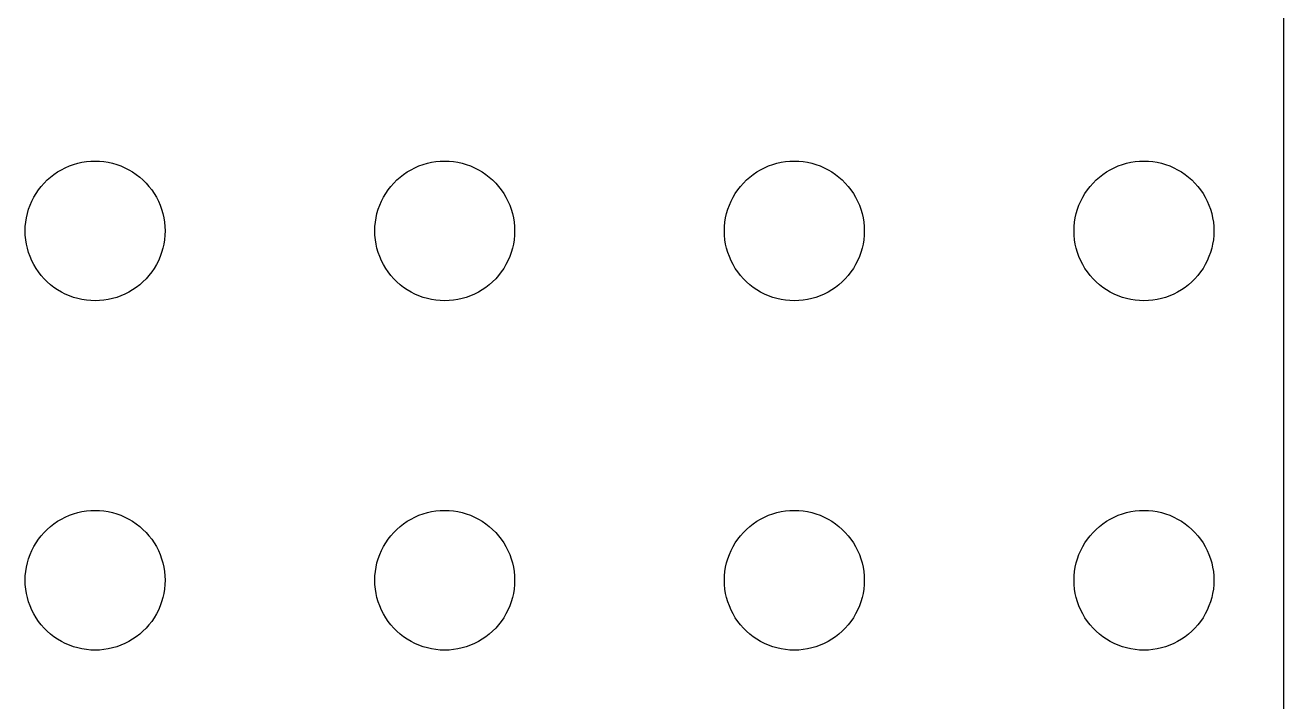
# Model space of a CAD drawing. Header units: metres. Extents: x -111 to 111, y -111 to 111.
# Drawn here: x 57 to 111, y -5.2 to 23.8 of the extents above; entities that cross this region are included whole.
import ezdxf

# ---------------------------------------------------------------- set-up
doc = ezdxf.new("R2010")
doc.units = ezdxf.units.M

msp = doc.modelspace()

# ---------------------------------------------------------------- linework, layer by layer
for p, q in [((111, -106), (111, 106)), ((58.8956, 17.7893), (59.0729, 17.8532)), ((59.0729, 17.8532), (59.2539, 17.9057)), ((59.2539, 17.9057), (59.4379, 17.9469)), ((59.4379, 17.9469), (59.624, 17.9763)), ((59.624, 17.9763), (59.8116, 17.9941)), ((59.8116, 17.9941), (60, 18)), ((60, 18), (60.1884, 17.9941)), ((60.1884, 17.9941), (60.376, 17.9763)), ((60.376, 17.9763), (60.5621, 17.9469)), ((60.5621, 17.9469), (60.7461, 17.9057)), ((60.7461, 17.9057), (60.927, 17.8532)), ((60.927, 17.8532), (61.1044, 17.7893)), ((73.8956, 17.7893), (74.073, 17.8532)), ((74.073, 17.8532), (74.2539, 17.9057)), ((74.2539, 17.9057), (74.4379, 17.9469)), ((74.4379, 17.9469), (74.624, 17.9763)), ((74.624, 17.9763), (74.8116, 17.9941)), ((74.8116, 17.9941), (75, 18)), ((75, 18), (75.1884, 17.9941)), ((75.1884, 17.9941), (75.376, 17.9763)), ((75.376, 17.9763), (75.5621, 17.9469)), ((75.5621, 17.9469), (75.7461, 17.9057)), ((75.7461, 17.9057), (75.927, 17.8532)), ((75.927, 17.8532), (76.1044, 17.7893)), ((88.8956, 17.7893), (89.073, 17.8532)), ((89.073, 17.8532), (89.2539, 17.9057)), ((89.2539, 17.9057), (89.4379, 17.9469)), ((89.4379, 17.9469), (89.624, 17.9763)), ((89.624, 17.9763), (89.8116, 17.9941)), ((89.8116, 17.9941), (90, 18)), ((90, 18), (90.1884, 17.9941)), ((90.1884, 17.9941), (90.376, 17.9763)), ((90.376, 17.9763), (90.5621, 17.9469)), ((90.5621, 17.9469), (90.7461, 17.9057)), ((90.7461, 17.9057), (90.927, 17.8532)), ((90.927, 17.8532), (91.1044, 17.7893)), ((103.896, 17.7893), (104.073, 17.8532)), ((104.073, 17.8532), (104.254, 17.9057)), ((104.254, 17.9057), (104.438, 17.9469)), ((104.438, 17.9469), (104.624, 17.9763)), ((104.624, 17.9763), (104.812, 17.9941)), ((104.812, 17.9941), (105, 18)), ((105, 18), (105.188, 17.9941)), ((105.188, 17.9941), (105.376, 17.9763)), ((105.376, 17.9763), (105.562, 17.9469)), ((105.562, 17.9469), (105.746, 17.9057)), ((105.746, 17.9057), (105.927, 17.8532)), ((105.927, 17.8532), (106.104, 17.7893)), ((57.9464, 17.1869), (58.0877, 17.3115)), ((58.0877, 17.3115), (58.2366, 17.427)), ((58.2366, 17.427), (58.3925, 17.533)), ((58.3925, 17.533), (58.5547, 17.6289)), ((58.5547, 17.6289), (58.7227, 17.7145)), ((58.7227, 17.7145), (58.8956, 17.7893)), ((61.1044, 17.7893), (61.2773, 17.7145)), ((61.2773, 17.7145), (61.4453, 17.6289)), ((61.4453, 17.6289), (61.6075, 17.533)), ((61.6075, 17.533), (61.7634, 17.427)), ((61.7634, 17.427), (61.9123, 17.3115)), ((61.9123, 17.3115), (62.0536, 17.1869)), ((72.9464, 17.1869), (73.0877, 17.3115)), ((73.0877, 17.3115), (73.2366, 17.427)), ((73.2366, 17.427), (73.3925, 17.533)), ((73.3925, 17.533), (73.5547, 17.6289)), ((73.5547, 17.6289), (73.7227, 17.7145)), ((73.7227, 17.7145), (73.8956, 17.7893)), ((76.1044, 17.7893), (76.2773, 17.7145)), ((76.2773, 17.7145), (76.4453, 17.6289)), ((76.4453, 17.6289), (76.6075, 17.533)), ((76.6075, 17.533), (76.7634, 17.427)), ((76.7634, 17.427), (76.9123, 17.3115)), ((76.9123, 17.3115), (77.0536, 17.1869)), ((87.9464, 17.1869), (88.0877, 17.3115)), ((88.0877, 17.3115), (88.2366, 17.427)), ((88.2366, 17.427), (88.3925, 17.533)), ((88.3925, 17.533), (88.5547, 17.6289)), ((88.5547, 17.6289), (88.7227, 17.7145)), ((88.7227, 17.7145), (88.8956, 17.7893)), ((91.1044, 17.7893), (91.2773, 17.7145)), ((91.2773, 17.7145), (91.4453, 17.6289)), ((91.4453, 17.6289), (91.6075, 17.533)), ((91.6075, 17.533), (91.7634, 17.427)), ((91.7634, 17.427), (91.9123, 17.3115)), ((91.9123, 17.3115), (92.0536, 17.1869)), ((102.946, 17.1869), (103.088, 17.3115)), ((103.088, 17.3115), (103.237, 17.427)), ((103.237, 17.427), (103.393, 17.533)), ((103.393, 17.533), (103.555, 17.6289)), ((103.555, 17.6289), (103.723, 17.7145)), ((103.723, 17.7145), (103.896, 17.7893)), ((106.104, 17.7893), (106.277, 17.7145)), ((106.277, 17.7145), (106.445, 17.6289)), ((106.445, 17.6289), (106.607, 17.533)), ((106.607, 17.533), (106.763, 17.427)), ((106.763, 17.427), (106.912, 17.3115)), ((106.912, 17.3115), (107.054, 17.1869)), ((57.467, 16.6075), (57.5729, 16.7634)), ((57.5729, 16.7634), (57.6885, 16.9123)), ((57.6885, 16.9123), (57.8131, 17.0536)), ((57.8131, 17.0536), (57.9464, 17.1869)), ((62.0536, 17.1869), (62.1869, 17.0536)), ((62.1869, 17.0536), (62.3115, 16.9123)), ((62.3115, 16.9123), (62.427, 16.7634)), ((62.427, 16.7634), (62.533, 16.6075)), ((72.467, 16.6075), (72.573, 16.7634)), ((72.573, 16.7634), (72.6885, 16.9123)), ((72.6885, 16.9123), (72.8131, 17.0536)), ((72.8131, 17.0536), (72.9464, 17.1869)), ((77.0536, 17.1869), (77.1869, 17.0536)), ((77.1869, 17.0536), (77.3115, 16.9123)), ((77.3115, 16.9123), (77.427, 16.7634)), ((77.427, 16.7634), (77.533, 16.6075)), ((87.467, 16.6075), (87.573, 16.7634)), ((87.573, 16.7634), (87.6885, 16.9123)), ((87.6885, 16.9123), (87.8131, 17.0536)), ((87.8131, 17.0536), (87.9464, 17.1869)), ((92.0536, 17.1869), (92.1869, 17.0536)), ((92.1869, 17.0536), (92.3115, 16.9123)), ((92.3115, 16.9123), (92.427, 16.7634)), ((92.427, 16.7634), (92.533, 16.6075)), ((102.467, 16.6075), (102.573, 16.7634)), ((102.573, 16.7634), (102.688, 16.9123)), ((102.688, 16.9123), (102.813, 17.0536)), ((102.813, 17.0536), (102.946, 17.1869)), ((107.054, 17.1869), (107.187, 17.0536)), ((107.187, 17.0536), (107.312, 16.9123)), ((107.312, 16.9123), (107.427, 16.7634)), ((107.427, 16.7634), (107.533, 16.6075)), ((57.2107, 16.1044), (57.2855, 16.2773)), ((57.2855, 16.2773), (57.3711, 16.4453)), ((57.3711, 16.4453), (57.467, 16.6075)), ((62.533, 16.6075), (62.6289, 16.4453)), ((62.6289, 16.4453), (62.7145, 16.2773)), ((62.7145, 16.2773), (62.7893, 16.1044)), ((72.2107, 16.1044), (72.2855, 16.2773)), ((72.2855, 16.2773), (72.3711, 16.4453)), ((72.3711, 16.4453), (72.467, 16.6075)), ((77.533, 16.6075), (77.6289, 16.4453)), ((77.6289, 16.4453), (77.7145, 16.2773)), ((77.7145, 16.2773), (77.7893, 16.1044)), ((87.2107, 16.1044), (87.2855, 16.2773)), ((87.2855, 16.2773), (87.3711, 16.4453)), ((87.3711, 16.4453), (87.467, 16.6075)), ((92.533, 16.6075), (92.6289, 16.4453)), ((92.6289, 16.4453), (92.7145, 16.2773)), ((92.7145, 16.2773), (92.7893, 16.1044)), ((102.211, 16.1044), (102.286, 16.2773)), ((102.286, 16.2773), (102.371, 16.4453)), ((102.371, 16.4453), (102.467, 16.6075)), ((107.533, 16.6075), (107.629, 16.4453)), ((107.629, 16.4453), (107.714, 16.2773)), ((107.714, 16.2773), (107.789, 16.1044)), ((57.0531, 15.5621), (57.0942, 15.7461)), ((57.0942, 15.7461), (57.1468, 15.927)), ((57.1468, 15.927), (57.2107, 16.1044)), ((62.7893, 16.1044), (62.8532, 15.927)), ((62.8532, 15.927), (62.9057, 15.7461)), ((62.9057, 15.7461), (62.9469, 15.5621)), ((72.0531, 15.5621), (72.0943, 15.7461)), ((72.0943, 15.7461), (72.1468, 15.927)), ((72.1468, 15.927), (72.2107, 16.1044)), ((77.7893, 16.1044), (77.8532, 15.927)), ((77.8532, 15.927), (77.9057, 15.7461)), ((77.9057, 15.7461), (77.9469, 15.5621)), ((87.0531, 15.5621), (87.0943, 15.7461)), ((87.0943, 15.7461), (87.1468, 15.927)), ((87.1468, 15.927), (87.2107, 16.1044)), ((92.7893, 16.1044), (92.8532, 15.927)), ((92.8532, 15.927), (92.9057, 15.7461)), ((92.9057, 15.7461), (92.9469, 15.5621)), ((102.053, 15.5621), (102.094, 15.7461)), ((102.094, 15.7461), (102.147, 15.927)), ((102.147, 15.927), (102.211, 16.1044)), ((107.789, 16.1044), (107.853, 15.927)), ((107.853, 15.927), (107.906, 15.7461)), ((107.906, 15.7461), (107.947, 15.5621)), ((57, 15), (57.0059, 15.1884)), ((57.0059, 15.1884), (57.0237, 15.376)), ((57.0237, 15.376), (57.0531, 15.5621)), ((62.9469, 15.5621), (62.9763, 15.376)), ((62.9763, 15.376), (62.9941, 15.1884)), ((62.9941, 15.1884), (63, 15)), ((72, 15), (72.0059, 15.1884)), ((72.0059, 15.1884), (72.0237, 15.376)), ((72.0237, 15.376), (72.0531, 15.5621)), ((77.9469, 15.5621), (77.9763, 15.376)), ((77.9763, 15.376), (77.9941, 15.1884)), ((77.9941, 15.1884), (78, 15)), ((87, 15), (87.0059, 15.1884)), ((87.0059, 15.1884), (87.0237, 15.376)), ((87.0237, 15.376), (87.0531, 15.5621)), ((92.9469, 15.5621), (92.9763, 15.376)), ((92.9763, 15.376), (92.9941, 15.1884)), ((92.9941, 15.1884), (93, 15)), ((102, 15), (102.006, 15.1884)), ((102.006, 15.1884), (102.024, 15.376)), ((102.024, 15.376), (102.053, 15.5621)), ((107.947, 15.5621), (107.976, 15.376)), ((107.976, 15.376), (107.994, 15.1884)), ((107.994, 15.1884), (108, 15)), ((57.0059, 14.8116), (57, 15)), ((57.0237, 14.624), (57.0059, 14.8116)), ((57.0531, 14.4379), (57.0237, 14.624)), ((62.9763, 14.624), (62.9469, 14.4379)), ((62.9941, 14.8116), (62.9763, 14.624)), ((63, 15), (62.9941, 14.8116)), ((72.0059, 14.8116), (72, 15)), ((72.0237, 14.624), (72.0059, 14.8116)), ((72.0531, 14.4379), (72.0237, 14.624)), ((77.9763, 14.624), (77.9469, 14.4379)), ((77.9941, 14.8116), (77.9763, 14.624)), ((78, 15), (77.9941, 14.8116)), ((87.0059, 14.8116), (87, 15)), ((87.0237, 14.624), (87.0059, 14.8116)), ((87.0531, 14.4379), (87.0237, 14.624)), ((92.9763, 14.624), (92.9469, 14.4379)), ((92.9941, 14.8116), (92.9763, 14.624)), ((93, 15), (92.9941, 14.8116)), ((102.006, 14.8116), (102, 15)), ((102.024, 14.624), (102.006, 14.8116)), ((102.053, 14.4379), (102.024, 14.624)), ((107.976, 14.624), (107.947, 14.4379)), ((107.994, 14.8116), (107.976, 14.624)), ((108, 15), (107.994, 14.8116)), ((57.0942, 14.2539), (57.0531, 14.4379)), ((57.1468, 14.0729), (57.0942, 14.2539)), ((57.2107, 13.8956), (57.1468, 14.0729)), ((62.8532, 14.0729), (62.7893, 13.8956)), ((62.9057, 14.2539), (62.8532, 14.0729)), ((62.9469, 14.4379), (62.9057, 14.2539)), ((72.0943, 14.2539), (72.0531, 14.4379)), ((72.1468, 14.0729), (72.0943, 14.2539)), ((72.2107, 13.8956), (72.1468, 14.0729)), ((77.8532, 14.0729), (77.7893, 13.8956)), ((77.9057, 14.2539), (77.8532, 14.0729)), ((77.9469, 14.4379), (77.9057, 14.2539)), ((87.0943, 14.2539), (87.0531, 14.4379)), ((87.1468, 14.0729), (87.0943, 14.2539)), ((87.2107, 13.8956), (87.1468, 14.0729)), ((92.8532, 14.0729), (92.7893, 13.8956)), ((92.9057, 14.2539), (92.8532, 14.0729)), ((92.9469, 14.4379), (92.9057, 14.2539)), ((102.094, 14.2539), (102.053, 14.4379)), ((102.147, 14.0729), (102.094, 14.2539)), ((102.211, 13.8956), (102.147, 14.0729)), ((107.853, 14.0729), (107.789, 13.8956)), ((107.906, 14.2539), (107.853, 14.0729)), ((107.947, 14.4379), (107.906, 14.2539)), ((57.2855, 13.7227), (57.2107, 13.8956)), ((57.3711, 13.5547), (57.2855, 13.7227)), ((57.467, 13.3925), (57.3711, 13.5547)), ((62.6289, 13.5547), (62.533, 13.3925)), ((62.7145, 13.7227), (62.6289, 13.5547)), ((62.7893, 13.8956), (62.7145, 13.7227)), ((72.2855, 13.7227), (72.2107, 13.8956)), ((72.3711, 13.5547), (72.2855, 13.7227)), ((72.467, 13.3925), (72.3711, 13.5547)), ((77.6289, 13.5547), (77.533, 13.3925)), ((77.7145, 13.7227), (77.6289, 13.5547)), ((77.7893, 13.8956), (77.7145, 13.7227)), ((87.2855, 13.7227), (87.2107, 13.8956)), ((87.3711, 13.5547), (87.2855, 13.7227)), ((87.467, 13.3925), (87.3711, 13.5547)), ((92.6289, 13.5547), (92.533, 13.3925)), ((92.7145, 13.7227), (92.6289, 13.5547)), ((92.7893, 13.8956), (92.7145, 13.7227)), ((102.286, 13.7227), (102.211, 13.8956)), ((102.371, 13.5547), (102.286, 13.7227)), ((102.467, 13.3925), (102.371, 13.5547)), ((107.629, 13.5547), (107.533, 13.3925)), ((107.714, 13.7227), (107.629, 13.5547)), ((107.789, 13.8956), (107.714, 13.7227)), ((57.5729, 13.2366), (57.467, 13.3925)), ((57.6885, 13.0877), (57.5729, 13.2366)), ((57.8131, 12.9464), (57.6885, 13.0877)), ((62.3115, 13.0877), (62.1869, 12.9464)), ((62.427, 13.2366), (62.3115, 13.0877)), ((62.533, 13.3925), (62.427, 13.2366)), ((72.573, 13.2366), (72.467, 13.3925)), ((72.6885, 13.0877), (72.573, 13.2366)), ((72.8131, 12.9464), (72.6885, 13.0877)), ((77.3115, 13.0877), (77.1869, 12.9464)), ((77.427, 13.2366), (77.3115, 13.0877)), ((77.533, 13.3925), (77.427, 13.2366)), ((87.573, 13.2366), (87.467, 13.3925)), ((87.6885, 13.0877), (87.573, 13.2366)), ((87.8131, 12.9464), (87.6885, 13.0877)), ((92.3115, 13.0877), (92.1869, 12.9464)), ((92.427, 13.2366), (92.3115, 13.0877)), ((92.533, 13.3925), (92.427, 13.2366)), ((102.573, 13.2366), (102.467, 13.3925)), ((102.688, 13.0877), (102.573, 13.2366)), ((102.813, 12.9464), (102.688, 13.0877)), ((107.312, 13.0877), (107.187, 12.9464)), ((107.427, 13.2366), (107.312, 13.0877)), ((107.533, 13.3925), (107.427, 13.2366)), ((57.9464, 12.8131), (57.8131, 12.9464)), ((58.0877, 12.6884), (57.9464, 12.8131)), ((58.2366, 12.5729), (58.0877, 12.6884)), ((58.3925, 12.467), (58.2366, 12.5729)), ((58.5547, 12.3711), (58.3925, 12.467)), ((61.6075, 12.467), (61.4453, 12.3711)), ((61.7634, 12.5729), (61.6075, 12.467)), ((61.9123, 12.6884), (61.7634, 12.5729)), ((62.0536, 12.8131), (61.9123, 12.6884)), ((62.1869, 12.9464), (62.0536, 12.8131)), ((72.9464, 12.8131), (72.8131, 12.9464)), ((73.0877, 12.6884), (72.9464, 12.8131)), ((73.2366, 12.5729), (73.0877, 12.6884)), ((73.3925, 12.467), (73.2366, 12.5729)), ((73.5547, 12.3711), (73.3925, 12.467)), ((76.6075, 12.467), (76.4453, 12.3711)), ((76.7634, 12.5729), (76.6075, 12.467)), ((76.9123, 12.6884), (76.7634, 12.5729)), ((77.0536, 12.8131), (76.9123, 12.6884)), ((77.1869, 12.9464), (77.0536, 12.8131)), ((87.9464, 12.8131), (87.8131, 12.9464)), ((88.0877, 12.6884), (87.9464, 12.8131)), ((88.2366, 12.5729), (88.0877, 12.6884)), ((88.3925, 12.467), (88.2366, 12.5729)), ((88.5547, 12.3711), (88.3925, 12.467)), ((91.6075, 12.467), (91.4453, 12.3711)), ((91.7634, 12.5729), (91.6075, 12.467)), ((91.9123, 12.6884), (91.7634, 12.5729)), ((92.0536, 12.8131), (91.9123, 12.6884)), ((92.1869, 12.9464), (92.0536, 12.8131)), ((102.946, 12.8131), (102.813, 12.9464)), ((103.088, 12.6884), (102.946, 12.8131)), ((103.237, 12.5729), (103.088, 12.6884)), ((103.393, 12.467), (103.237, 12.5729)), ((103.555, 12.3711), (103.393, 12.467)), ((106.607, 12.467), (106.445, 12.3711)), ((106.763, 12.5729), (106.607, 12.467)), ((106.912, 12.6884), (106.763, 12.5729)), ((107.054, 12.8131), (106.912, 12.6884)), ((107.187, 12.9464), (107.054, 12.8131)), ((58.7227, 12.2855), (58.5547, 12.3711)), ((58.8956, 12.2107), (58.7227, 12.2855)), ((59.0729, 12.1468), (58.8956, 12.2107)), ((59.2539, 12.0942), (59.0729, 12.1468)), ((59.4379, 12.0531), (59.2539, 12.0942)), ((59.624, 12.0237), (59.4379, 12.0531)), ((59.8116, 12.0059), (59.624, 12.0237)), ((60, 12), (59.8116, 12.0059)), ((60.1884, 12.0059), (60, 12)), ((60.376, 12.0237), (60.1884, 12.0059)), ((60.5621, 12.0531), (60.376, 12.0237)), ((60.7461, 12.0942), (60.5621, 12.0531)), ((60.927, 12.1468), (60.7461, 12.0942)), ((61.1044, 12.2107), (60.927, 12.1468)), ((61.2773, 12.2855), (61.1044, 12.2107)), ((61.4453, 12.3711), (61.2773, 12.2855)), ((73.7227, 12.2855), (73.5547, 12.3711)), ((73.8956, 12.2107), (73.7227, 12.2855)), ((74.073, 12.1468), (73.8956, 12.2107)), ((74.2539, 12.0942), (74.073, 12.1468)), ((74.4379, 12.0531), (74.2539, 12.0942)), ((74.624, 12.0237), (74.4379, 12.0531)), ((74.8116, 12.0059), (74.624, 12.0237)), ((75, 12), (74.8116, 12.0059)), ((75.1884, 12.0059), (75, 12)), ((75.376, 12.0237), (75.1884, 12.0059)), ((75.5621, 12.0531), (75.376, 12.0237)), ((75.7461, 12.0942), (75.5621, 12.0531)), ((75.927, 12.1468), (75.7461, 12.0942)), ((76.1044, 12.2107), (75.927, 12.1468)), ((76.2773, 12.2855), (76.1044, 12.2107)), ((76.4453, 12.3711), (76.2773, 12.2855)), ((88.7227, 12.2855), (88.5547, 12.3711)), ((88.8956, 12.2107), (88.7227, 12.2855)), ((89.073, 12.1468), (88.8956, 12.2107)), ((89.2539, 12.0942), (89.073, 12.1468)), ((89.4379, 12.0531), (89.2539, 12.0942)), ((89.624, 12.0237), (89.4379, 12.0531)), ((89.8116, 12.0059), (89.624, 12.0237)), ((90, 12), (89.8116, 12.0059)), ((90.1884, 12.0059), (90, 12)), ((90.376, 12.0237), (90.1884, 12.0059)), ((90.5621, 12.0531), (90.376, 12.0237)), ((90.7461, 12.0942), (90.5621, 12.0531)), ((90.927, 12.1468), (90.7461, 12.0942)), ((91.1044, 12.2107), (90.927, 12.1468)), ((91.2773, 12.2855), (91.1044, 12.2107)), ((91.4453, 12.3711), (91.2773, 12.2855)), ((103.723, 12.2855), (103.555, 12.3711)), ((103.896, 12.2107), (103.723, 12.2855)), ((104.073, 12.1468), (103.896, 12.2107)), ((104.254, 12.0942), (104.073, 12.1468)), ((104.438, 12.0531), (104.254, 12.0942)), ((104.624, 12.0237), (104.438, 12.0531)), ((104.812, 12.0059), (104.624, 12.0237)), ((105, 12), (104.812, 12.0059)), ((105.188, 12.0059), (105, 12)), ((105.376, 12.0237), (105.188, 12.0059)), ((105.562, 12.0531), (105.376, 12.0237)), ((105.746, 12.0942), (105.562, 12.0531)), ((105.927, 12.1468), (105.746, 12.0942)), ((106.104, 12.2107), (105.927, 12.1468)), ((106.277, 12.2855), (106.104, 12.2107)), ((106.445, 12.3711), (106.277, 12.2855)), ((58.5547, 2.62891), (58.7227, 2.71448)), ((58.7227, 2.71448), (58.8956, 2.78932)), ((58.8956, 2.78932), (59.0729, 2.85316)), ((59.0729, 2.85316), (59.2539, 2.90575)), ((59.2539, 2.90575), (59.4379, 2.94685)), ((59.4379, 2.94685), (59.624, 2.97633)), ((59.624, 2.97633), (59.8116, 2.99408)), ((59.8116, 2.99408), (60, 3)), ((60, 3), (60.1884, 2.99408)), ((60.1884, 2.99408), (60.376, 2.97633)), ((60.376, 2.97633), (60.5621, 2.94685)), ((60.5621, 2.94685), (60.7461, 2.90575)), ((60.7461, 2.90575), (60.927, 2.85316)), ((60.927, 2.85316), (61.1044, 2.78932)), ((61.1044, 2.78932), (61.2773, 2.71448)), ((61.2773, 2.71448), (61.4453, 2.62891)), ((73.5547, 2.62891), (73.7227, 2.71448)), ((73.7227, 2.71448), (73.8956, 2.78932)), ((73.8956, 2.78932), (74.073, 2.85316)), ((74.073, 2.85316), (74.2539, 2.90575)), ((74.2539, 2.90575), (74.4379, 2.94685)), ((74.4379, 2.94685), (74.624, 2.97633)), ((74.624, 2.97633), (74.8116, 2.99408)), ((74.8116, 2.99408), (75, 3)), ((75, 3), (75.1884, 2.99408)), ((75.1884, 2.99408), (75.376, 2.97633)), ((75.376, 2.97633), (75.5621, 2.94685)), ((75.5621, 2.94685), (75.7461, 2.90575)), ((75.7461, 2.90575), (75.927, 2.85316)), ((75.927, 2.85316), (76.1044, 2.78932)), ((76.1044, 2.78932), (76.2773, 2.71448)), ((76.2773, 2.71448), (76.4453, 2.62891)), ((88.5547, 2.62891), (88.7227, 2.71448)), ((88.7227, 2.71448), (88.8956, 2.78932)), ((88.8956, 2.78932), (89.073, 2.85316)), ((89.073, 2.85316), (89.2539, 2.90575)), ((89.2539, 2.90575), (89.4379, 2.94685)), ((89.4379, 2.94685), (89.624, 2.97633)), ((89.624, 2.97633), (89.8116, 2.99408)), ((89.8116, 2.99408), (90, 3)), ((90, 3), (90.1884, 2.99408)), ((90.1884, 2.99408), (90.376, 2.97633)), ((90.376, 2.97633), (90.5621, 2.94685)), ((90.5621, 2.94685), (90.7461, 2.90575)), ((90.7461, 2.90575), (90.927, 2.85316)), ((90.927, 2.85316), (91.1044, 2.78932)), ((91.1044, 2.78932), (91.2773, 2.71448)), ((91.2773, 2.71448), (91.4453, 2.62891)), ((103.555, 2.62891), (103.723, 2.71448)), ((103.723, 2.71448), (103.896, 2.78932)), ((103.896, 2.78932), (104.073, 2.85316)), ((104.073, 2.85316), (104.254, 2.90575)), ((104.254, 2.90575), (104.438, 2.94685)), ((104.438, 2.94685), (104.624, 2.97633)), ((104.624, 2.97633), (104.812, 2.99408)), ((104.812, 2.99408), (105, 3)), ((105, 3), (105.188, 2.99408)), ((105.188, 2.99408), (105.376, 2.97633)), ((105.376, 2.97633), (105.562, 2.94685)), ((105.562, 2.94685), (105.746, 2.90575)), ((105.746, 2.90575), (105.927, 2.85316)), ((105.927, 2.85316), (106.104, 2.78932)), ((106.104, 2.78932), (106.277, 2.71448)), ((106.277, 2.71448), (106.445, 2.62891)), ((57.8131, 2.05363), (57.9464, 2.1869)), ((57.9464, 2.1869), (58.0877, 2.31154)), ((58.0877, 2.31154), (58.2366, 2.42705)), ((58.2366, 2.42705), (58.3925, 2.53297)), ((58.3925, 2.53297), (58.5547, 2.62891)), ((61.4453, 2.62891), (61.6075, 2.53297)), ((61.6075, 2.53297), (61.7634, 2.42705)), ((61.7634, 2.42705), (61.9123, 2.31154)), ((61.9123, 2.31154), (62.0536, 2.1869)), ((62.0536, 2.1869), (62.1869, 2.05363)), ((72.8131, 2.05363), (72.9464, 2.1869)), ((72.9464, 2.1869), (73.0877, 2.31154)), ((73.0877, 2.31154), (73.2366, 2.42705)), ((73.2366, 2.42705), (73.3925, 2.53297)), ((73.3925, 2.53297), (73.5547, 2.62891)), ((76.4453, 2.62891), (76.6075, 2.53297)), ((76.6075, 2.53297), (76.7634, 2.42705)), ((76.7634, 2.42705), (76.9123, 2.31154)), ((76.9123, 2.31154), (77.0536, 2.1869)), ((77.0536, 2.1869), (77.1869, 2.05363)), ((87.8131, 2.05363), (87.9464, 2.1869)), ((87.9464, 2.1869), (88.0877, 2.31154)), ((88.0877, 2.31154), (88.2366, 2.42705)), ((88.2366, 2.42705), (88.3925, 2.53297)), ((88.3925, 2.53297), (88.5547, 2.62891)), ((91.4453, 2.62891), (91.6075, 2.53297)), ((91.6075, 2.53297), (91.7634, 2.42705)), ((91.7634, 2.42705), (91.9123, 2.31154)), ((91.9123, 2.31154), (92.0536, 2.1869)), ((92.0536, 2.1869), (92.1869, 2.05363)), ((102.813, 2.05363), (102.946, 2.1869)), ((102.946, 2.1869), (103.088, 2.31154)), ((103.088, 2.31154), (103.237, 2.42705)), ((103.237, 2.42705), (103.393, 2.53297)), ((103.393, 2.53297), (103.555, 2.62891)), ((106.445, 2.62891), (106.607, 2.53297)), ((106.607, 2.53297), (106.763, 2.42705)), ((106.763, 2.42705), (106.912, 2.31154)), ((106.912, 2.31154), (107.054, 2.1869)), ((107.054, 2.1869), (107.187, 2.05363)), ((57.467, 1.60747), (57.5729, 1.76335)), ((57.5729, 1.76335), (57.6885, 1.91226)), ((57.6885, 1.91226), (57.8131, 2.05363)), ((62.1869, 2.05363), (62.3115, 1.91226)), ((62.3115, 1.91226), (62.427, 1.76335)), ((62.427, 1.76335), (62.533, 1.60747)), ((72.467, 1.60747), (72.573, 1.76335)), ((72.573, 1.76335), (72.6885, 1.91226)), ((72.6885, 1.91226), (72.8131, 2.05363)), ((77.1869, 2.05363), (77.3115, 1.91226)), ((77.3115, 1.91226), (77.427, 1.76335)), ((77.427, 1.76335), (77.533, 1.60747)), ((87.467, 1.60747), (87.573, 1.76335)), ((87.573, 1.76335), (87.6885, 1.91226)), ((87.6885, 1.91226), (87.8131, 2.05363)), ((92.1869, 2.05363), (92.3115, 1.91226)), ((92.3115, 1.91226), (92.427, 1.76335)), ((92.427, 1.76335), (92.533, 1.60747)), ((102.467, 1.60747), (102.573, 1.76335)), ((102.573, 1.76335), (102.688, 1.91226)), ((102.688, 1.91226), (102.813, 2.05363)), ((107.187, 2.05363), (107.312, 1.91226)), ((107.312, 1.91226), (107.427, 1.76335)), ((107.427, 1.76335), (107.533, 1.60747)), ((57.1468, 0.92705), (57.2107, 1.10437)), ((57.2107, 1.10437), (57.2855, 1.27733)), ((57.2855, 1.27733), (57.3711, 1.44525)), ((57.3711, 1.44525), (57.467, 1.60747)), ((62.533, 1.60747), (62.6289, 1.44525)), ((62.6289, 1.44525), (62.7145, 1.27733)), ((62.7145, 1.27733), (62.7893, 1.10437)), ((62.7893, 1.10437), (62.8532, 0.92705)), ((72.1468, 0.92705), (72.2107, 1.10437)), ((72.2107, 1.10437), (72.2855, 1.27733)), ((72.2855, 1.27733), (72.3711, 1.44525)), ((72.3711, 1.44525), (72.467, 1.60747)), ((77.533, 1.60747), (77.6289, 1.44525)), ((77.6289, 1.44525), (77.7145, 1.27733)), ((77.7145, 1.27733), (77.7893, 1.10437)), ((77.7893, 1.10437), (77.8532, 0.92705)), ((87.1468, 0.92705), (87.2107, 1.10437)), ((87.2107, 1.10437), (87.2855, 1.27733)), ((87.2855, 1.27733), (87.3711, 1.44525)), ((87.3711, 1.44525), (87.467, 1.60747)), ((92.533, 1.60747), (92.6289, 1.44525)), ((92.6289, 1.44525), (92.7145, 1.27733)), ((92.7145, 1.27733), (92.7893, 1.10437)), ((92.7893, 1.10437), (92.8532, 0.92705)), ((102.147, 0.92705), (102.211, 1.10437)), ((102.211, 1.10437), (102.286, 1.27733)), ((102.286, 1.27733), (102.371, 1.44525)), ((102.371, 1.44525), (102.467, 1.60747)), ((107.533, 1.60747), (107.629, 1.44525)), ((107.629, 1.44525), (107.714, 1.27733)), ((107.714, 1.27733), (107.789, 1.10437)), ((107.789, 1.10437), (107.853, 0.92705)), ((57.0237, 0.37599), (57.0531, 0.56213)), ((57.0531, 0.56213), (57.0942, 0.74606)), ((57.0942, 0.74606), (57.1468, 0.92705)), ((62.8532, 0.92705), (62.9057, 0.74606)), ((62.9057, 0.74606), (62.9469, 0.56213)), ((62.9469, 0.56213), (62.9763, 0.37599)), ((72.0237, 0.37599), (72.0531, 0.56213)), ((72.0531, 0.56213), (72.0943, 0.74606)), ((72.0943, 0.74606), (72.1468, 0.92705)), ((77.8532, 0.92705), (77.9057, 0.74606)), ((77.9057, 0.74606), (77.9469, 0.56213)), ((77.9469, 0.56213), (77.9763, 0.37599)), ((87.0237, 0.37599), (87.0531, 0.56213)), ((87.0531, 0.56213), (87.0943, 0.74606)), ((87.0943, 0.74606), (87.1468, 0.92705)), ((92.8532, 0.92705), (92.9057, 0.74606)), ((92.9057, 0.74606), (92.9469, 0.56213)), ((92.9469, 0.56213), (92.9763, 0.37599)), ((102.024, 0.37599), (102.053, 0.56213)), ((102.053, 0.56213), (102.094, 0.74606)), ((102.094, 0.74606), (102.147, 0.92705)), ((107.853, 0.92705), (107.906, 0.74606)), ((107.906, 0.74606), (107.947, 0.56213)), ((107.947, 0.56213), (107.976, 0.37599)), ((57, 0), (57.0059, 0.18837)), ((57.0059, -0.18837), (57, 0)), ((57.0059, 0.18837), (57.0237, 0.37599)), ((62.9763, 0.37599), (62.9941, 0.18837)), ((62.9941, 0.18837), (63, 0)), ((63, 0), (62.9941, -0.18837)), ((72, 0), (72.0059, 0.18837)), ((72.0059, -0.18837), (72, 0)), ((72.0059, 0.18837), (72.0237, 0.37599)), ((77.9763, 0.37599), (77.9941, 0.18837)), ((77.9941, 0.18837), (78, 0)), ((78, 0), (77.9941, -0.18837)), ((87, 0), (87.0059, 0.18837)), ((87.0059, -0.18837), (87, 0)), ((87.0059, 0.18837), (87.0237, 0.37599)), ((92.9763, 0.37599), (92.9941, 0.18837)), ((92.9941, 0.18837), (93, 0)), ((93, 0), (92.9941, -0.18837)), ((102, 0), (102.006, 0.18837)), ((102.006, -0.18837), (102, 0)), ((102.006, 0.18837), (102.024, 0.37599)), ((107.976, 0.37599), (107.994, 0.18837)), ((107.994, 0.18837), (108, 0)), ((108, 0), (107.994, -0.18837)), ((57.0237, -0.37599), (57.0059, -0.18837)), ((57.0531, -0.56213), (57.0237, -0.37599)), ((62.9763, -0.37599), (62.9469, -0.56213)), ((62.9941, -0.18837), (62.9763, -0.37599)), ((72.0237, -0.37599), (72.0059, -0.18837)), ((72.0531, -0.56213), (72.0237, -0.37599)), ((77.9763, -0.37599), (77.9469, -0.56213)), ((77.9941, -0.18837), (77.9763, -0.37599)), ((87.0237, -0.37599), (87.0059, -0.18837)), ((87.0531, -0.56213), (87.0237, -0.37599)), ((92.9763, -0.37599), (92.9469, -0.56213)), ((92.9941, -0.18837), (92.9763, -0.37599)), ((102.024, -0.37599), (102.006, -0.18837)), ((102.053, -0.56213), (102.024, -0.37599)), ((107.976, -0.37599), (107.947, -0.56213)), ((107.994, -0.18837), (107.976, -0.37599)), ((57.0942, -0.74606), (57.0531, -0.56213)), ((57.1468, -0.92705), (57.0942, -0.74606)), ((57.2107, -1.10437), (57.1468, -0.92705)), ((62.8532, -0.92705), (62.7893, -1.10437)), ((62.9057, -0.74606), (62.8532, -0.92705)), ((62.9469, -0.56213), (62.9057, -0.74606)), ((72.0943, -0.74606), (72.0531, -0.56213)), ((72.1468, -0.92705), (72.0943, -0.74606)), ((72.2107, -1.10437), (72.1468, -0.92705)), ((77.8532, -0.92705), (77.7893, -1.10437)), ((77.9057, -0.74606), (77.8532, -0.92705)), ((77.9469, -0.56213), (77.9057, -0.74606)), ((87.0943, -0.74606), (87.0531, -0.56213)), ((87.1468, -0.92705), (87.0943, -0.74606)), ((87.2107, -1.10437), (87.1468, -0.92705)), ((92.8532, -0.92705), (92.7893, -1.10437)), ((92.9057, -0.74606), (92.8532, -0.92705)), ((92.9469, -0.56213), (92.9057, -0.74606)), ((102.094, -0.74606), (102.053, -0.56213)), ((102.147, -0.92705), (102.094, -0.74606)), ((102.211, -1.10437), (102.147, -0.92705)), ((107.853, -0.92705), (107.789, -1.10437)), ((107.906, -0.74606), (107.853, -0.92705)), ((107.947, -0.56213), (107.906, -0.74606)), ((57.2855, -1.27733), (57.2107, -1.10437)), ((57.3711, -1.44525), (57.2855, -1.27733)), ((57.467, -1.60747), (57.3711, -1.44525)), ((57.5729, -1.76335), (57.467, -1.60747)), ((62.533, -1.60747), (62.427, -1.76335)), ((62.6289, -1.44525), (62.533, -1.60747)), ((62.7145, -1.27733), (62.6289, -1.44525)), ((62.7893, -1.10437), (62.7145, -1.27733)), ((72.2855, -1.27733), (72.2107, -1.10437)), ((72.3711, -1.44525), (72.2855, -1.27733)), ((72.467, -1.60747), (72.3711, -1.44525)), ((72.573, -1.76335), (72.467, -1.60747)), ((77.533, -1.60747), (77.427, -1.76335)), ((77.6289, -1.44525), (77.533, -1.60747)), ((77.7145, -1.27733), (77.6289, -1.44525)), ((77.7893, -1.10437), (77.7145, -1.27733)), ((87.2855, -1.27733), (87.2107, -1.10437)), ((87.3711, -1.44525), (87.2855, -1.27733)), ((87.467, -1.60747), (87.3711, -1.44525)), ((87.573, -1.76335), (87.467, -1.60747)), ((92.533, -1.60747), (92.427, -1.76335)), ((92.6289, -1.44525), (92.533, -1.60747)), ((92.7145, -1.27733), (92.6289, -1.44525)), ((92.7893, -1.10437), (92.7145, -1.27733)), ((102.286, -1.27733), (102.211, -1.10437)), ((102.371, -1.44525), (102.286, -1.27733)), ((102.467, -1.60747), (102.371, -1.44525)), ((102.573, -1.76335), (102.467, -1.60747)), ((107.533, -1.60747), (107.427, -1.76335)), ((107.629, -1.44525), (107.533, -1.60747)), ((107.714, -1.27733), (107.629, -1.44525)), ((107.789, -1.10437), (107.714, -1.27733)), ((57.6885, -1.91226), (57.5729, -1.76335)), ((57.8131, -2.05363), (57.6885, -1.91226)), ((57.9464, -2.1869), (57.8131, -2.05363)), ((62.1869, -2.05363), (62.0536, -2.1869)), ((62.3115, -1.91226), (62.1869, -2.05363)), ((62.427, -1.76335), (62.3115, -1.91226)), ((72.6885, -1.91226), (72.573, -1.76335)), ((72.8131, -2.05363), (72.6885, -1.91226)), ((72.9464, -2.1869), (72.8131, -2.05363)), ((77.1869, -2.05363), (77.0536, -2.1869)), ((77.3115, -1.91226), (77.1869, -2.05363)), ((77.427, -1.76335), (77.3115, -1.91226)), ((87.6885, -1.91226), (87.573, -1.76335)), ((87.8131, -2.05363), (87.6885, -1.91226)), ((87.9464, -2.1869), (87.8131, -2.05363)), ((92.1869, -2.05363), (92.0536, -2.1869)), ((92.3115, -1.91226), (92.1869, -2.05363)), ((92.427, -1.76335), (92.3115, -1.91226)), ((102.688, -1.91226), (102.573, -1.76335)), ((102.813, -2.05363), (102.688, -1.91226)), ((102.946, -2.1869), (102.813, -2.05363)), ((107.187, -2.05363), (107.054, -2.1869)), ((107.312, -1.91226), (107.187, -2.05363)), ((107.427, -1.76335), (107.312, -1.91226)), ((58.0877, -2.31154), (57.9464, -2.1869)), ((58.2366, -2.42705), (58.0877, -2.31154)), ((58.3925, -2.53297), (58.2366, -2.42705)), ((58.5547, -2.62891), (58.3925, -2.53297)), ((58.7227, -2.71448), (58.5547, -2.62891)), ((61.4453, -2.62891), (61.2773, -2.71448)), ((61.6075, -2.53297), (61.4453, -2.62891)), ((61.7634, -2.42705), (61.6075, -2.53297)), ((61.9123, -2.31154), (61.7634, -2.42705)), ((62.0536, -2.1869), (61.9123, -2.31154)), ((73.0877, -2.31154), (72.9464, -2.1869)), ((73.2366, -2.42705), (73.0877, -2.31154)), ((73.3925, -2.53297), (73.2366, -2.42705)), ((73.5547, -2.62891), (73.3925, -2.53297)), ((73.7227, -2.71448), (73.5547, -2.62891)), ((76.4453, -2.62891), (76.2773, -2.71448)), ((76.6075, -2.53297), (76.4453, -2.62891)), ((76.7634, -2.42705), (76.6075, -2.53297)), ((76.9123, -2.31154), (76.7634, -2.42705)), ((77.0536, -2.1869), (76.9123, -2.31154)), ((88.0877, -2.31154), (87.9464, -2.1869)), ((88.2366, -2.42705), (88.0877, -2.31154)), ((88.3925, -2.53297), (88.2366, -2.42705)), ((88.5547, -2.62891), (88.3925, -2.53297)), ((88.7227, -2.71448), (88.5547, -2.62891)), ((91.4453, -2.62891), (91.2773, -2.71448)), ((91.6075, -2.53297), (91.4453, -2.62891)), ((91.7634, -2.42705), (91.6075, -2.53297)), ((91.9123, -2.31154), (91.7634, -2.42705)), ((92.0536, -2.1869), (91.9123, -2.31154)), ((103.088, -2.31154), (102.946, -2.1869)), ((103.237, -2.42705), (103.088, -2.31154)), ((103.393, -2.53297), (103.237, -2.42705)), ((103.555, -2.62891), (103.393, -2.53297)), ((103.723, -2.71448), (103.555, -2.62891)), ((106.445, -2.62891), (106.277, -2.71448)), ((106.607, -2.53297), (106.445, -2.62891)), ((106.763, -2.42705), (106.607, -2.53297)), ((106.912, -2.31154), (106.763, -2.42705)), ((107.054, -2.1869), (106.912, -2.31154)), ((58.8956, -2.78932), (58.7227, -2.71448)), ((59.0729, -2.85316), (58.8956, -2.78932)), ((59.2539, -2.90575), (59.0729, -2.85316)), ((59.4379, -2.94685), (59.2539, -2.90575)), ((59.624, -2.97633), (59.4379, -2.94685)), ((59.8116, -2.99408), (59.624, -2.97633)), ((60, -3), (59.8116, -2.99408)), ((60.1884, -2.99408), (60, -3)), ((60.376, -2.97633), (60.1884, -2.99408)), ((60.5621, -2.94685), (60.376, -2.97633)), ((60.7461, -2.90575), (60.5621, -2.94685)), ((60.927, -2.85316), (60.7461, -2.90575)), ((61.1044, -2.78932), (60.927, -2.85316)), ((61.2773, -2.71448), (61.1044, -2.78932)), ((73.8956, -2.78932), (73.7227, -2.71448)), ((74.073, -2.85316), (73.8956, -2.78932)), ((74.2539, -2.90575), (74.073, -2.85316)), ((74.4379, -2.94685), (74.2539, -2.90575)), ((74.624, -2.97633), (74.4379, -2.94685)), ((74.8116, -2.99408), (74.624, -2.97633)), ((75, -3), (74.8116, -2.99408)), ((75.1884, -2.99408), (75, -3)), ((75.376, -2.97633), (75.1884, -2.99408)), ((75.5621, -2.94685), (75.376, -2.97633)), ((75.7461, -2.90575), (75.5621, -2.94685)), ((75.927, -2.85316), (75.7461, -2.90575)), ((76.1044, -2.78932), (75.927, -2.85316)), ((76.2773, -2.71448), (76.1044, -2.78932)), ((88.8956, -2.78932), (88.7227, -2.71448)), ((89.073, -2.85316), (88.8956, -2.78932)), ((89.2539, -2.90575), (89.073, -2.85316)), ((89.4379, -2.94685), (89.2539, -2.90575)), ((89.624, -2.97633), (89.4379, -2.94685)), ((89.8116, -2.99408), (89.624, -2.97633)), ((90, -3), (89.8116, -2.99408)), ((90.1884, -2.99408), (90, -3)), ((90.376, -2.97633), (90.1884, -2.99408)), ((90.5621, -2.94685), (90.376, -2.97633)), ((90.7461, -2.90575), (90.5621, -2.94685)), ((90.927, -2.85316), (90.7461, -2.90575)), ((91.1044, -2.78932), (90.927, -2.85316)), ((91.2773, -2.71448), (91.1044, -2.78932)), ((103.896, -2.78932), (103.723, -2.71448)), ((104.073, -2.85316), (103.896, -2.78932)), ((104.254, -2.90575), (104.073, -2.85316)), ((104.438, -2.94685), (104.254, -2.90575)), ((104.624, -2.97633), (104.438, -2.94685)), ((104.812, -2.99408), (104.624, -2.97633)), ((105, -3), (104.812, -2.99408)), ((105.188, -2.99408), (105, -3)), ((105.376, -2.97633), (105.188, -2.99408)), ((105.562, -2.94685), (105.376, -2.97633)), ((105.746, -2.90575), (105.562, -2.94685)), ((105.927, -2.85316), (105.746, -2.90575)), ((106.104, -2.78932), (105.927, -2.85316)), ((106.277, -2.71448), (106.104, -2.78932))]:
    msp.add_line(p, q)

doc.saveas('drawing.dxf')
